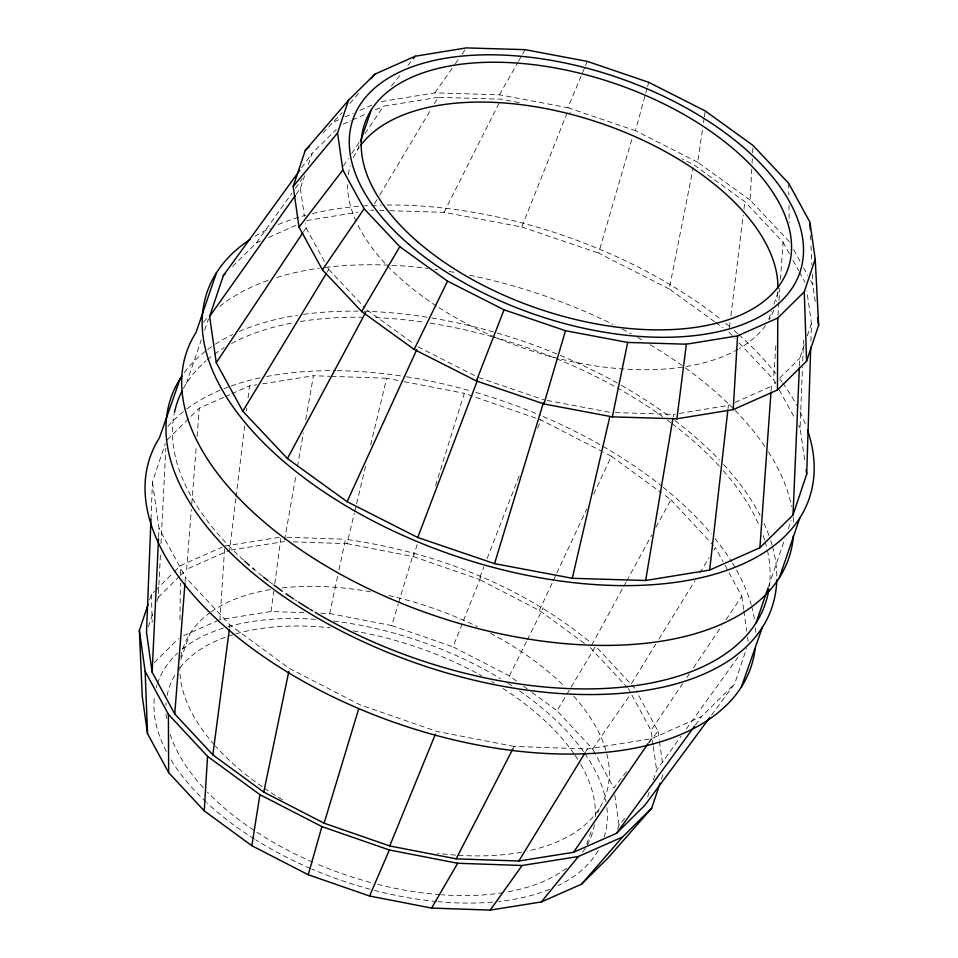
<?xml version="1.0" encoding="UTF-8"?>
<svg xmlns="http://www.w3.org/2000/svg" width="958" height="958" viewBox="0 0 958 958"><rect width="100%" height="100%" fill="white"/><g stroke="black" fill="none" stroke-linecap="round" stroke-linejoin="round"><path stroke-width="0.72" stroke-dasharray="4.79 3.59" d="M179.948 619.838L180.379 583.171M180.487 574.369L180.583 565.567L222.1 547.198M810.911 341.228L811.474 323.301L806.84 291.04M150.981 519.116L152.454 481.862L165.255 443.686M804.636 459.684L800.062 427.891L802.481 366.95M802.72 360.998L803.546 340.186M799.427 365.764L799.75 358.292L804.912 342.904M158.597 537.246L159.028 528.349L152.454 481.862M156.861 601.48L158.274 597.277L160.537 552.586M160.992 543.641L165.818 448.308M789.428 241.835L750.162 200.138L751.755 169.087M752.066 163.171L752.293 158.729M752.593 152.813L752.892 146.897M224.591 548.958L219.921 619.67L271.054 611.515L304.74 612.677M775.669 383.344L773.525 379.416L776.004 343.623M777.98 315.29L778.914 301.866M779.022 300.381L779.848 288.454M780.471 279.497L783.069 242.218L744.869 201.659L693.796 164.788L681.964 158.788M771.094 390.744L771.406 386.302L775.609 382.158M185.098 581.614L185.445 577.147L159.028 528.349M180.32 575.483L186.618 569.268L191.313 509.584M191.78 503.621L196.366 445.434M197.073 436.477L199.3 408.132L223.741 397.331M728.044 408.395L728.379 405.426L733.756 403.031M235.884 498.435L229.609 550.251L186.618 569.268M236.063 496.951L244.685 425.891M246.481 411.09L246.841 408.132M248.086 397.762L249.523 385.918L256.792 384.769M729.445 327.576L730.164 321.66M730.894 315.733L743.228 214.987M743.959 209.06L744.869 201.659M229.549 627.897L229.932 624.939L185.445 577.147M271.054 611.515L273.784 591.074M274.766 583.769L280.826 538.504M750.162 200.138L697.652 162.225L702.633 128.54M703.507 122.684L704.154 118.289M704.37 116.816L705.244 110.96M673.103 417.293L673.606 414.347L677.929 413.64M284.574 540.061L295.914 475.503M297.459 466.702L303.387 432.956M305.71 419.748L313.446 375.728L329.887 376.302M714.572 321.684L669.223 288.945L693.209 167.71M320.858 613.24L329.648 613.539L337.719 575.674M338.964 569.854L345.491 539.27C434.381 551.892 521.164 585.29 590.846 642.698M293.268 541.833L347.012 543.689L354.328 513.213M354.676 511.764L365.812 465.325M370.674 445.015L386.685 378.254L402.791 381.392M697.652 162.225L635.489 130.707L647.165 87.992M647.56 86.567L648.722 82.304M669.223 288.945L598.582 253.128L632.064 138.419M329.648 613.539L391.726 625.598L398.205 604.115M398.636 602.678L413.76 552.538M347.012 543.689L413.437 556.598L417.413 543.821M435.543 485.61L464.283 393.331L540.923 419.927L602.103 451.422M149.592 599.912L151.448 594.355L154.573 591.278M148.394 626.76L153.1 612.713M296.046 194.45L300.369 188.355L304.584 175.757M308.344 164.56L312.092 153.364L336.234 129.498M617.635 829.305L619.012 825.197L624.724 818.419M647.692 796.84L649.572 791.224M653.344 779.992L656.637 770.172L681.102 736.211M807.247 335.899L811.474 323.301M661.463 779.034L663.786 772.1M711.543 715.099L734.654 683.832L746.498 648.494M186.427 383.344L201.276 339.97M204.629 330.175L208.461 318.978M357.657 149.711L359.058 145.592M768.771 319.337L771.597 311.099M773.944 304.225L779.129 289.112M768.579 586.38L784.865 538.803M788.218 529.008L791.092 520.613M180.811 659.643L189.947 633.645M586.727 844.178L592.02 829.125M597.792 812.695L599.241 808.588M584.392 643.357L539.378 610.426L479.048 579.351L483.886 566.873M487.119 558.562L519.943 473.994M537.701 428.238L540.923 419.927M389.762 210.7L444.045 212.317L521.787 226.986L567.579 111.739L570.369 112.697M516.566 681.126L509.416 675.905L453.038 646.866L481.215 575.938M381.512 101.572L434.944 92.866L499.501 94.794L567.902 107.703L585.003 66.832M585.566 65.479L587.278 61.384M539.378 610.426L552.646 582.021M553.269 580.668L586.763 508.973M593.721 494.1L611.408 456.224L603.432 452.116M509.416 675.905L526.661 641.225M527.319 639.896L543.234 607.875M444.045 212.317L499.693 101.847M512.793 749.084L514.159 746.438L587.41 748.964L651.32 738.774L701.543 716.56L734.654 683.832M591.745 645.069L625.981 582.225M626.688 580.919L651.656 535.103M655.943 527.247L670.911 499.753L662.589 493.657M499.501 94.794L517.775 62.557M518.518 61.264L525.092 49.66M374.518 203.719L379.129 196.019M379.895 194.737L431.328 108.841M434.405 103.715L438.237 97.309L501.034 99.189L521.284 103.009M594.726 752.868L592.619 748.964L557.029 710.728L566.106 695.544M566.861 694.275L595.601 646.183L630.735 683.928M327.229 271.988L328.774 269.438L326.642 265.546M585.853 751.503L587.41 748.964M631.526 683.521L655.823 644.123M658.96 639.034L695.017 580.584M699.723 572.956L709.124 557.712M713.83 550.084L715.398 547.545L723.05 561.675M303.59 231.656L306.057 227.944L305.422 223.549M343.407 165.878L348.413 158.417M351.754 153.448L359.262 142.263M365.106 133.569L383.463 106.23L438.237 97.309M653.093 745.108L651.009 730.379L682.671 683.653M686.838 677.498L689.341 673.809M693.496 667.666L721.829 625.861M725.996 619.706L741.827 596.343L723.745 562.957M648.782 742.474L651.32 738.774M592.619 748.964L630.532 694.322M434.944 92.866L454.499 64.916M455.349 63.695L458.75 58.833M462.151 53.971L466.402 47.9M232.626 266.408L256.421 242.889L291.939 193.205M295.399 188.355L302.321 178.667M686.347 728.942L739.648 654.961M301.542 167.889L312.092 153.364M695.412 724.978L701.543 716.56M626.4 771.777L613.755 788.015L595.433 754.174M648.973 742.785L658.002 731.194L636.16 690.85M391.427 86.004L400.576 74.556M407.892 65.395L413.377 58.534M322.942 133.006L342.126 112.625M349.862 103.56L358.555 93.369M167.231 439.83L199.3 408.132M155.615 590.248L173.302 572.764M174.344 571.734L180.583 565.567M158.274 597.277L179.266 576.524M154.31 662.565L178.679 638.483M779.8 378.003L799.75 358.292M334.39 121.69L339.755 119.307M345.108 116.924L353.155 113.355M359.861 110.374L371.92 105.021M343.12 124.157L351.191 120.564M352.532 119.978L365.98 114.002M375.392 109.811L383.463 106.23M256.421 242.889L260.504 241.069M268.647 237.452L297.184 224.771M735.109 402.432L771.406 386.302M225.094 396.732L230.519 394.325M231.884 393.726L249.523 385.918M183.756 635.657L218.58 620.257M306.692 220.544L357.597 212.257M679.366 413.413L728.379 405.426M262.6 383.835L313.446 375.728M224.783 546.012L279.58 537.282M231.046 550.024L284.31 541.521M370.686 210.125L373.62 210.209M379.488 210.389L383.895 210.521M615.287 412.599L673.606 414.347M331.384 376.35L386.685 378.254M286.885 537.246L345.491 539.27M547.162 400.456L610.809 412.467M404.252 381.667L464.283 393.331M514.159 746.438L436.573 731.361L359.921 704.765L289.436 668.468L229.932 624.939M567.902 107.703L635.489 130.707M521.787 226.986L598.582 253.128M478.521 377.536L544.264 399.917M413.437 556.598L479.048 579.351M391.726 625.598L453.038 646.866M418.047 346.868L475.886 376.207M715.77 322.547L722.931 327.72M366.974 309.997L414.491 344.305M611.408 456.224L661.391 492.783M523.703 686.359L527.271 688.97M532.037 692.454L557.029 710.728M728.894 332.031L734.978 338.485M739.037 342.796L773.525 379.416M328.774 269.438L364.962 307.865M670.911 499.753L713.375 545.377M631.741 685.006L634.747 688.239M590.308 647.692L627.394 687.521M793.679 249.595L800.756 262.516M803.582 267.689L807.834 275.449M810.66 280.61L812.791 284.49L815.509 303.387M783.069 242.218L789.452 253.894M793.008 260.372L798.685 270.743M799.391 272.036L805.067 282.418M779.261 389.894L795.044 418.718M798.625 425.268L800.062 427.891M306.057 227.944L325.936 264.252M628.388 688.598L631.214 693.82M631.921 695.125L651.009 730.379M300.369 188.355L304.369 216.209M741.827 596.343L743.671 609.42M743.875 610.881L746.749 631.214M747.575 637.022L748.186 641.381M658.002 731.194L659.248 739.959M659.451 741.42L662.96 766.256M653.296 746.593L656.637 770.172M614.761 795.164L619.012 825.197M810.516 235.476L810.731 239.931M811.007 245.871L811.893 265.186M812.312 274.096L812.791 284.49M151.448 594.355L152.178 622.353M788.673 183.325L788.817 195.037M788.961 205.275L789.188 222.819M773.825 310.093A223.765 118.912 18.9 0 1 769.382 319.529M765.502 325.504A223.765 118.912 18.9 0 1 739.396 348.52M738.199 349.215A223.765 118.912 18.9 0 1 497.633 338.282M494.915 337.12A223.765 118.912 18.9 0 1 437.758 306.835M436.489 306.009A223.765 118.912 18.9 0 1 356.771 222.699M356.172 221.406A223.765 118.912 18.9 0 1 347.562 184.69M348.305 174.691A223.765 118.912 18.9 0 1 350.233 165.95M353.37 157.579A223.765 118.912 18.9 0 1 359.178 147.424M777.692 292.657A223.765 118.912 18.9 0 1 776.363 301.519M297.327 601.337A310.787 165.147 18.9 0 1 294.789 599.672M272.779 584.236A310.787 165.147 18.9 0 1 269.282 581.578M262.444 576.237A310.787 165.147 18.9 0 1 255.846 570.848M243.548 560.107A310.787 165.147 18.9 0 1 174.176 413.796M183.373 388.517A310.787 165.147 18.9 0 1 206.114 360.771M207.251 359.789A310.787 165.147 18.9 0 1 213.203 355.071M214.436 354.161A310.787 165.147 18.9 0 1 224.16 347.694M231.513 343.515A310.787 165.147 18.9 0 1 294.525 322.535M300.333 321.517A310.787 165.147 18.9 0 1 362.244 317.218M375.548 317.589A310.787 165.147 18.9 0 1 424.478 322.295M430.334 323.193A310.787 165.147 18.9 0 1 491.933 336.629M493.346 337.024A310.787 165.147 18.9 0 1 662.613 416.622M667.403 420.107A310.787 165.147 18.9 0 1 670.947 422.741M672.109 423.628A310.787 165.147 18.9 0 1 719.446 466.378M723.362 470.749A310.787 165.147 18.9 0 1 759.095 525.271M763.179 535.618A310.787 165.147 18.9 0 1 764.652 540.061M765.107 541.545A310.787 165.147 18.9 0 1 767.083 548.946M767.43 550.419A310.787 165.147 18.9 0 1 769.346 586.368M254.984 236.303A318.248 169.111 18.9 0 1 270.072 228.208M278.263 224.555A318.248 169.111 18.9 0 1 305.794 215.263M312.524 213.55A318.248 169.111 18.9 0 1 361.154 206.102M362.711 205.994A318.248 169.111 18.9 0 1 370.159 205.527M371.548 205.455A318.248 169.111 18.9 0 1 381.428 205.096M387.188 205A318.248 169.111 18.9 0 1 721.123 319.661M725.589 323.265A318.248 169.111 18.9 0 1 729.948 326.882M734.187 330.51A318.248 169.111 18.9 0 1 737.732 333.612M738.893 334.653A318.248 169.111 18.9 0 1 775.717 373.572M779.884 379.033A318.248 169.111 18.9 0 1 781.788 381.619M782.71 382.925A318.248 169.111 18.9 0 1 796.649 405.246M800.014 411.808A318.248 169.111 18.9 0 1 806.145 426.106M203.587 322.163A318.248 169.111 18.9 0 1 208.497 316.691M219.729 306.428A318.248 169.111 18.9 0 1 269.318 279.952M276.802 277.497A318.248 169.111 18.9 0 1 319.325 268.192M325.337 267.402A318.248 169.111 18.9 0 1 390.301 265.21M391.798 265.282A318.248 169.111 18.9 0 1 427.699 268.372M434.824 269.294A318.248 169.111 18.9 0 1 437.686 269.701M449.242 271.473A318.248 169.111 18.9 0 1 455.062 272.467M469.659 275.245A318.248 169.111 18.9 0 1 612.904 324.403M622.197 329.109A318.248 169.111 18.9 0 1 631.322 333.947M637.717 337.491A318.248 169.111 18.9 0 1 644.015 341.072M650.195 344.712A318.248 169.111 18.9 0 1 684.263 367.046M685.473 367.92A318.248 169.111 18.9 0 1 734.032 409.317M735.085 410.395A318.248 169.111 18.9 0 1 764.975 446.608M768.436 451.853A318.248 169.111 18.9 0 1 791.583 506.614M793.164 517.081A318.248 169.111 18.9 0 1 793.607 522.96M167.889 426.466A318.248 169.602 19.4 0 1 185.541 409.928M186.798 408.982A318.248 169.602 19.4 0 1 222.543 389.247M223.956 388.685A318.248 169.602 19.4 0 1 229.704 386.505M231.165 385.99A318.248 169.602 19.4 0 1 260.887 377.668M266.54 376.518A318.248 169.602 19.4 0 1 335.731 370.674M337.192 370.686A318.248 169.602 19.4 0 1 405.09 376.566M406.527 376.793A318.248 169.602 19.4 0 1 470.258 390.828M475.934 392.457A318.248 169.602 19.4 0 1 540.408 415.365M543.102 416.502A318.248 169.602 19.4 0 1 662.05 486.389M663.175 487.299A318.248 169.602 19.4 0 1 711.351 533.953M714.979 538.372A318.248 169.602 19.4 0 1 731.565 561.651M732.391 562.981A318.248 169.602 19.4 0 1 751.156 604.558M751.575 606.043A318.248 169.602 19.4 0 1 754.676 620.748M755.515 627.981A318.248 169.602 19.4 0 1 755.778 632.256M184.319 372.578A318.248 169.602 19.4 0 1 206.485 350.389M207.73 349.442A318.248 169.602 19.4 0 1 211.574 346.676M215.346 344.161A318.248 169.602 19.4 0 1 232.566 334.546M239.296 331.456A318.248 169.602 19.4 0 1 297.603 315.206M303.53 314.344A318.248 169.602 19.4 0 1 358.124 311.146M364.004 311.254A318.248 169.602 19.4 0 1 430.358 317.721M431.807 317.96A318.248 169.602 19.4 0 1 620.065 384.625M621.335 385.344A318.248 169.602 19.4 0 1 670.169 417.005M674.911 420.562A318.248 169.602 19.4 0 1 719.482 460.103M723.589 464.486A318.248 169.602 19.4 0 1 760.089 515.38M763.981 523.308A318.248 169.602 19.4 0 1 769.753 537.63M770.747 540.587A318.248 169.602 19.4 0 1 772.088 545.03M772.507 546.503A318.248 169.602 19.4 0 1 776.806 576.956M573.842 696.274A223.765 119.259 19.4 0 1 527.211 851.099M521.595 852.201A223.765 119.259 19.4 0 1 457.05 855.183M455.553 855.087A223.765 119.259 19.4 0 1 437.686 853.327M282.323 799.726A223.765 119.259 19.4 0 1 263.402 787.584M262.169 786.722A223.765 119.259 19.4 0 1 215.346 745.959M214.376 744.869A223.765 119.259 19.4 0 1 179.841 667.319M180.811 657.2A223.765 119.259 19.4 0 1 209.958 612.737M211.215 611.839A223.765 119.259 19.4 0 1 270.455 589.529M282.251 587.901A223.765 119.259 19.4 0 1 371.429 591.96M388.768 595.493A223.765 119.259 19.4 0 1 477.3 626.568M490.472 633.262A223.765 119.259 19.4 0 1 564.609 686.551M585.278 848.285A223.765 119.259 19.4 0 1 582.117 852.836M566.501 868.271A223.765 119.259 19.4 0 1 504.77 892.389M503.321 892.628A223.765 119.259 19.4 0 1 441.59 894.772M440.093 894.664A223.765 119.259 19.4 0 1 377.811 884.366M370.662 882.498A223.765 119.259 19.4 0 1 315.469 863.35M312.763 862.176A223.765 119.259 19.4 0 1 207.443 792.158M203.359 787.823A223.765 119.259 19.4 0 1 169.841 733.337M166.536 718.5A223.765 119.259 19.4 0 1 166.081 714.141M165.926 705.615A223.765 119.259 19.4 0 1 166.105 702.861M167.135 695.424A223.765 119.259 19.4 0 1 175.997 673.33M180.008 667.666A223.765 119.259 19.4 0 1 232.962 634.675M235.991 633.777A223.765 119.259 19.4 0 1 330.223 627.765M353.155 630.891A223.765 119.259 19.4 0 1 481.67 675.737M491.694 681.473A223.765 119.259 19.4 0 1 494.124 682.922M502.998 688.455A223.765 119.259 19.4 0 1 574.189 754.03M575.075 755.335A223.765 119.259 19.4 0 1 580.057 763.179M580.823 764.496A223.765 119.259 19.4 0 1 595.265 817.39M594.415 824.718A223.765 119.259 19.4 0 1 586.068 847.004M598.211 850.56A236.195 125.881 19.4 0 1 557.939 885.659M549.688 889.311A236.195 125.881 19.4 0 1 498.795 901.478M492.592 902.077A236.195 125.881 19.4 0 1 438.129 901.658M436.62 901.514A236.195 125.881 19.4 0 1 374.41 890.401M370.099 889.264A236.195 125.881 19.4 0 1 311.853 869.05M310.488 868.463A236.195 125.881 19.4 0 1 255.69 839.855M254.409 839.04A236.195 125.881 19.4 0 1 207.347 803.223M206.233 802.181A236.195 125.881 19.4 0 1 169.937 757.97M166.357 751.515A236.195 125.881 19.4 0 1 154.693 695.125M156.202 687.724A236.195 125.881 19.4 0 1 157.028 684.826M157.495 683.389A236.195 125.881 19.4 0 1 177.613 653.069M182.224 649.105A236.195 125.881 19.4 0 1 223.346 628.101M227.956 626.724A236.195 125.881 19.4 0 1 315.625 619.347M333.6 621.071A236.195 125.881 19.4 0 1 500.555 678.671M508.159 683.389A236.195 125.881 19.4 0 1 511.991 685.856M519.523 690.934A236.195 125.881 19.4 0 1 583.841 752.102M584.739 753.371A236.195 125.881 19.4 0 1 606.055 801.714M606.893 807.654A236.195 125.881 19.4 0 1 604.247 836.789"/><path stroke-width="1.44" d="M777.453 389.966L777.776 317.996L804.265 291.819L815.222 259.115L809.905 222.112L788.673 183.325L752.976 145.424L705.244 110.96L648.722 82.304L587.278 61.384L525.092 49.66L466.402 47.9L415.209 56.235L374.997 74.101L348.508 100.291L305.255 150.49L293.196 186.463L299.052 227.166L322.403 269.821L361.681 311.518L414.179 349.43L476.354 380.949L543.94 403.953L612.342 416.862L676.899 418.79L733.217 409.617L777.453 389.966L806.588 361.166L818.635 325.193L815.222 259.115M299.782 170.308L223.322 275.605L209.622 316.487L216.268 362.735L242.805 411.21L287.436 458.595L347.095 501.669L417.748 537.498L494.544 563.639L572.285 578.297L645.644 580.5L709.639 570.07L759.898 547.736L793.008 515.021L806.708 474.138L810.719 347.191M150.981 519.116L146.514 632.376L152.13 672.169L174.751 713.938L212.832 754.856L263.773 792.11L324.103 823.185L389.714 845.95L456.128 858.847L518.829 861.014L573.543 852.285L616.533 833.28L644.866 805.271L709.758 717.506M793.008 515.021L799.367 367.249M152.13 672.169L158.525 538.719M733.217 409.617L737.564 335.863L777.776 317.996M660.062 783.201L651.691 808.181L608.019 857.997L581.53 884.174L541.354 901.945L490.221 910.1L431.627 908.076L369.549 896.017L308.236 874.75L251.846 845.71L204.246 810.887L207.539 756.353L168.392 714.297L145.137 671.342L139.365 630.436L148.203 604.067M759.898 547.736L770.986 392.229M174.751 713.938L184.99 583.099M709.639 570.07L727.876 409.868M676.899 418.79L686.371 344.197L737.564 335.863M212.832 754.856L229.345 629.37M251.846 845.71L259.905 794.661L207.539 756.353M645.644 580.5L672.863 418.754M263.773 792.11L288.837 671.378M612.342 416.862L627.682 342.437L686.371 344.197M572.285 578.297L609.791 416.838M308.236 874.75L321.924 826.598L259.905 794.661M543.94 403.953L565.495 330.714L627.682 342.437M324.103 823.185L358.627 709.052M494.544 563.639L543.402 402.767M293.196 186.463L337.551 132.994L348.508 100.291M216.484 272.731L196.019 332.51A318.248 169.111 18.9 0 0 433.974 615.443A318.248 169.111 18.9 0 0 793.404 535.809M360.471 141.473L371.297 109.859M756.125 622.76L768.1 587.769M779.381 577.662L799.846 517.895M180.308 378.398L159.375 437.938A318.248 169.602 19.4 0 0 392.636 721.805A318.248 169.602 19.4 0 0 755.072 649.237M741.468 686.754L762.412 627.215M417.748 537.498L477.467 380.326M476.354 380.949L504.052 309.805L447.53 281.137L399.797 246.673L364.1 208.772L342.868 169.985L337.551 132.994M389.714 845.95L435.435 734.127M369.549 896.017L389.379 849.997L457.661 863.266L522.122 865.493L578.357 856.524L622.556 836.981L651.691 808.181M347.095 501.669L416.802 349.586M414.179 349.43L447.53 281.137M456.128 858.847L512.793 749.084M287.436 458.595L365.561 312.631M431.627 908.076L457.661 863.266M361.681 311.518L399.797 246.673M242.805 411.21L326.45 273.269M518.829 861.014L585.075 752.784M216.268 362.735L302.764 232.89M322.403 269.821L364.1 208.772M573.543 852.285L647.943 743.707M209.622 316.487L295.184 195.672M490.221 910.1L522.122 865.493M616.533 833.28L694.526 726.188M299.052 227.166L342.868 169.985M413.377 58.534L415.209 56.235M541.354 901.945L578.357 856.524M371.129 78.64L374.997 74.101M581.53 884.174L622.556 836.981M305.255 150.49L309.422 146.37M223.322 275.605L225.381 273.557M504.052 309.805L565.495 330.714M321.924 826.598L389.379 849.997M139.365 630.436L142.263 696.418L147.52 733.6L168.656 772.651L204.246 810.887M817.593 317.924L818.635 325.193M806.085 469.803L806.708 474.138M809.977 223.597L810.252 229.537M145.137 671.342L147.52 733.6M804.265 291.819L806.588 361.166M168.392 714.297L168.656 772.651M360.807 145.173A223.765 118.912 18.9 0 1 601.72 123.558A223.765 118.912 18.9 0 1 777.908 288.514M768.915 589.338A310.787 165.147 18.9 0 1 315.17 612.378M312.679 610.893A310.787 165.147 18.9 0 1 310.212 609.408M308.907 608.617A310.787 165.147 18.9 0 1 298.597 602.151M293.531 598.846A310.787 165.147 18.9 0 1 286.047 593.768M282.37 591.206A310.787 165.147 18.9 0 1 273.964 585.11M268.132 580.692A310.787 165.147 18.9 0 1 263.57 577.135M254.78 569.95A310.787 165.147 18.9 0 1 252.649 568.142M249.367 565.304A310.787 165.147 18.9 0 1 244.697 561.149M174.488 412.323A310.787 165.147 18.9 0 1 181.972 391.175M807.582 430.178A318.248 169.111 18.9 0 1 453.218 555.245A318.248 169.111 18.9 0 1 250.385 239.225M776.77 579.734A318.248 169.602 19.4 0 1 419.772 664.433A318.248 169.602 19.4 0 1 181.852 376.051M417.46 241.62A223.765 118.912 18.9 0 0 781.477 282.239A223.765 118.912 18.9 0 0 530.229 64.294A223.765 118.912 18.9 0 0 417.46 241.62M408.635 244.146A236.195 125.51 18.9 0 0 792.865 287.029A236.195 125.51 18.9 0 0 527.654 56.977A236.195 125.51 18.9 0 0 408.635 244.146"/></g></svg>
